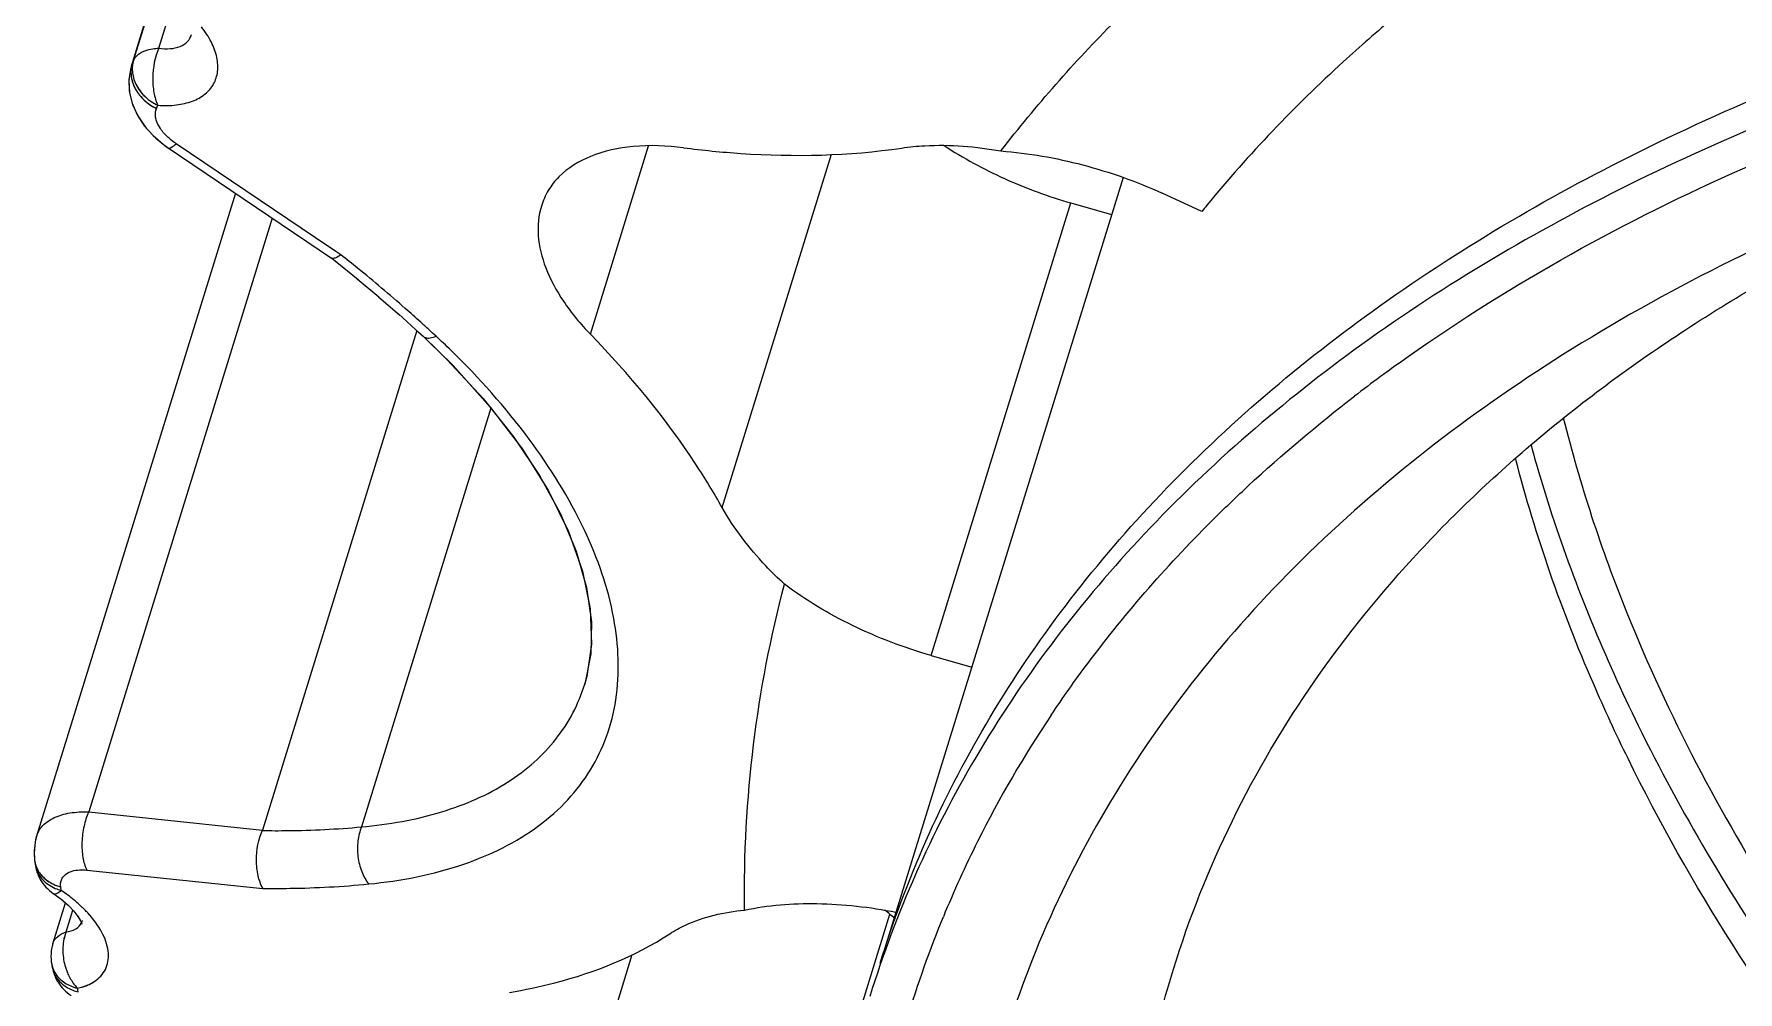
# Model space of a CAD drawing. Header units: millimetres. Extents: x 0 to 297, y 0 to 210.
# Drawn here: x 217.08 to 229.16, y 170.42 to 177.21 of the extents above; entities that cross this region are included whole.
import ezdxf

# ---------------------------------------------------------------- set-up
doc = ezdxf.new("R2010")
doc.units = ezdxf.units.MM
doc.header["$LTSCALE"] = 16.335
doc.layers.add('MEMBER', color=7, linetype='CONTINUOUS')

msp = doc.modelspace()

# ---------------------------------------------------------------- linework, layer by layer
at = {"layer": 'MEMBER', "color": 7, "linetype": 'Continuous'}
for p, q in [((217.7657, 176.9847), (219.634, 183.0306)), ((217.7592, 176.9612), (217.7482, 176.885)), ((217.7597, 176.9631), (217.7485, 176.8907)), ((217.7662, 176.9864), (217.7592, 176.9612)), ((217.7482, 176.885), (217.7525, 176.7993)), ((217.7485, 176.8907), (217.7512, 176.8089)), ((217.8155, 176.625), (217.8713, 176.5454)), ((217.8713, 176.5454), (217.9395, 176.4742)), ((217.9201, 176.4925), (217.9914, 176.4311)), ((217.9914, 176.4311), (218.027, 176.4057)), ((218.027, 176.4058), (219.1864, 175.6238)), ((224.8004, 176.1951), (223.0773, 170.6191)), ((218.5036, 176.0843), (217.0933, 171.5206)), ((224.431, 176.0151), (224.7193, 175.9326)), ((225.3594, 175.9547), (225.0768, 176.0844)), ((219.1855, 175.6245), (219.2278, 175.5909)), ((219.2113, 175.6041), (219.3755, 175.471)), ((219.3681, 175.4772), (219.5205, 175.3491)), ((219.5199, 175.3497), (219.6702, 175.2186)), ((219.6608, 175.227), (219.8154, 175.0871)), ((219.7912, 175.109), (218.696, 171.5649)), ((219.7982, 175.103), (219.8351, 175.0689)), ((219.8352, 175.0689), (220.0072, 174.9024)), ((219.8352, 175.0689), (220.0484, 174.8604)), ((221.0256, 172.8144), (220.9824, 172.6008)), ((223.4385, 172.8035), (223.7268, 172.721)), ((220.9824, 172.601), (220.9836, 172.6048)), ((217.0932, 171.5203), (217.0831, 171.4801)), ((217.0934, 171.5209), (217.0864, 171.4954)), ((217.0864, 171.4954), (217.0761, 171.4195)), ((217.0761, 171.4195), (217.0795, 171.3479)), ((217.0795, 171.3479), (217.083, 171.3221)), ((217.2088, 170.7583), (217.2982, 171.0475)), ((217.2125, 171.1141), (217.2126, 171.1141)), ((217.2125, 171.1141), (217.2222, 171.1075)), ((217.2125, 171.1141), (217.2687, 171.073)), ((217.2222, 171.1075), (217.2766, 171.0666)), ((217.2687, 171.073), (217.3178, 171.0305)), ((217.2766, 171.0666), (217.3227, 171.0258)), ((217.3178, 171.0305), (217.3574, 170.9893)), ((217.3227, 171.0258), (217.3583, 170.9882)), ((217.3574, 170.9893), (217.3867, 170.9521)), ((217.3862, 170.9527), (217.4037, 170.9248)), ((217.3867, 170.9521), (217.4057, 170.921)), ((217.4037, 170.9248), (217.4129, 170.9051)), ((217.4129, 170.9051), (217.4156, 170.8971)), ((217.201, 170.6123), (217.2062, 170.5854))]:
    msp.add_line(p, q, dxfattribs=at)
at = {"layer": 'MEMBER', "color": 9, "linetype": 'Continuous'}
for p, q in [((217.7815, 177.0248), (219.6498, 183.0706)), ((217.9602, 177.1134), (218.0568, 177.4258)), ((217.7657, 176.9847), (217.7662, 176.9862)), ((217.7662, 176.9862), (217.7722, 177.0025)), ((217.7722, 177.0025), (217.7815, 177.0248)), ((217.9442, 176.6859), (217.9535, 176.708)), ((219.0717, 175.7682), (218.0833, 176.4351)), ((221.0224, 175.0833), (221.4352, 176.4191)), ((221.9566, 173.8534), (222.7316, 176.3611)), ((223.4385, 172.8035), (224.431, 176.0151)), ((218.7658, 175.9074), (217.4635, 171.693)), ((219.2166, 175.6705), (219.0717, 175.7682)), ((219.2514, 175.6469), (219.2166, 175.6705)), ((220.3163, 174.5579), (219.3983, 171.5871)), ((217.4635, 171.693), (218.696, 171.5649)), ((217.4491, 171.2801), (218.6983, 171.1507)), ((217.268, 171.1361), (217.2645, 171.1614)), ((217.3031, 170.8413), (217.3509, 170.9961)), ((222.1743, 167.8188), (223.1472, 170.9669)), ((223.5123, 170.9162), (223.5258, 170.9492)), ((220.7537, 168.8513), (221.3189, 170.6803)), ((217.201, 170.6123), (217.201, 170.6122)), ((217.3885, 170.4158), (217.3833, 170.4421))]:
    msp.add_line(p, q, dxfattribs=at)
at = {"layer": 'MEMBER', "color": 7, "linetype": 'Continuous'}
for points in [[(217.7512, 176.8089), (217.7705, 176.7241), (217.8065, 176.641), (217.8573, 176.563), (217.9201, 176.4925)], [(217.7525, 176.7993), (217.7751, 176.711), (217.8155, 176.625)], [(217.9395, 176.4742), (218.0159, 176.4133), (218.027, 176.4057)], [(220.0072, 174.9024), (220.2607, 174.6279), (220.4787, 174.3534), (220.6618, 174.0797), (220.8097, 173.8088), (220.9209, 173.5434), (220.9947, 173.2858), (221.0295, 173.0413), (221.0256, 172.8144)], [(220.0484, 174.8604), (220.3145, 174.5641), (220.5397, 174.2677), (220.724, 173.9731), (220.8665, 173.6833), (220.9657, 173.4023), (221.0207, 173.1341), (221.0309, 172.8834)], [(221.0309, 172.8834), (220.9975, 172.6548), (220.9836, 172.6048)], [(217.0831, 171.4801), (217.0758, 171.4026), (217.0794, 171.3486)]]:
    msp.add_lwpolyline(points, dxfattribs=at)
at = {"layer": 'MEMBER', "color": 9, "linetype": 'Continuous'}
for centre, radius, start, end in [((218.0852, 177.0053), 0.3237, 218.11129, 227.3096), ((218.1022, 177.0239), 0.3489, 227.33209, 236.02936), ((218.0995, 177.0107), 0.36, 233.1247, 244.44156), ((218.1099, 177.0348), 0.3623, 235.97941, 244.41993), ((212.1305, 166.6187), 11.4985, 50.97227, 51.73567), ((212.3784, 166.9207), 11.1078, 48.70825, 50.98486), ((212.5913, 167.1641), 10.7845, 47.92303, 48.70468), ((212.6925, 167.2764), 10.6333, 47.49094, 47.92225), ((212.763, 167.3534), 10.5289, 47.12049, 47.49085), ((215.789, 170.6116), 6.0823, 45.7641, 47.12385), ((233.458, 165.5352), 11.4971, 126.45846, 127.60588), ((233.6066, 165.3345), 11.7468, 125.68748, 126.45976), ((231.0638, 167.8369), 8.1561, 146.14651, 153.43724), ((230.8143, 167.9626), 7.8767, 153.44347, 157.71784), ((217.2672, 171.3728), 0.1893, 187.56803, 196.57333), ((217.2714, 171.348), 0.1902, 187.85164, 200.93688), ((217.3436, 171.4556), 0.3045, 242.35714, 248.99923), ((217.3514, 171.4428), 0.3178, 246.68981, 254.78057), ((217.3481, 171.467), 0.3168, 248.98129, 254.70843), ((216.6191, 170.1725), 1.1617, 50.41336, 56.04522), ((217.3234, 170.9515), 0.1007, 333.14183, 339.56704), ((217.3201, 170.9528), 0.1041, 339.56361, 342.88305), ((216.8054, 170.378), 0.8842, 42.57367, 44.55659), ((217.7019, 170.7149), 0.4221, 183.68128, 191.25925), ((217.3831, 170.6479), 0.1856, 191.10282, 200.9157), ((217.3882, 170.6214), 0.1855, 191.18502, 201.09545), ((217.7047, 170.7152), 0.4249, 191.25121, 198.80624), ((217.4553, 170.7355), 0.3021, 246.74504, 251.18378), ((217.4635, 170.7182), 0.3116, 248.82767, 256.06856), ((217.4595, 170.7476), 0.3148, 251.18156, 256.00222)]:
    msp.add_arc(centre, radius, start, end, dxfattribs=at)
at = {"layer": 'MEMBER', "color": 7, "linetype": 'Continuous'}
for centre, radius, start, end in [((225.1714, 178.9161), 2.9846, 236.66083, 241.34053), ((225.2933, 179.141), 3.2405, 241.35641, 245.69983), ((225.3865, 179.3548), 3.4737, 245.74952, 254.03371), ((232.4509, 170.2197), 9.1203, 140.67574, 141.03677), ((217.3821, 171.3636), 0.3019, 187.77135, 197.61637), ((217.3857, 171.3646), 0.3056, 197.59456, 201.58742), ((217.3817, 171.363), 0.3013, 201.57139, 209.72316), ((217.3775, 171.3608), 0.2966, 209.75485, 236.1079), ((218.916, 165.4951), 6.9169, 52.2864, 52.67441), ((224.6836, 172.9541), 2.5119, 232.28929, 233.38113), ((224.6775, 172.9461), 2.5018, 232.288, 233.13547), ((217.4949, 170.6697), 0.2995, 162.83807, 191.05191), ((230.1156, 173.1296), 13.1577, 191.02934, 191.14872), ((217.5026, 170.6444), 0.3022, 191.09104, 200.07), ((217.5056, 170.6454), 0.3053, 200.05314, 203.95682), ((217.5019, 170.6436), 0.3013, 203.942, 211.89229), ((217.498, 170.6414), 0.2967, 211.92164, 237.46182)]:
    msp.add_arc(centre, radius, start, end, dxfattribs=at)
at = {"layer": 'MEMBER', "color": 9, "linetype": 'Continuous'}
for points, knots in [([(223.0773, 170.6191), (223.1684, 170.9137), (223.3863, 171.4953), (223.8158, 172.3292), (224.346, 173.1228), (225.1969, 174.1375), (226.5177, 175.2876), (228.4225, 176.4239), (230.6376, 177.3246), (233.1235, 177.9762), (235.8368, 178.3689), (237.7195, 178.4519), (238.6864, 178.4519)], [0, 0, 0, 0, 0.049676, 0.0998078, 0.1508305, 0.2031423, 0.3128344, 0.4310942, 0.5590225, 0.6968658, 0.8441903, 1, 1, 1, 1]), ([(226.7539, 174.8754), (227.4926, 175.406), (229.1751, 176.3439), (232.0299, 177.318), (235.2575, 177.9075), (237.5295, 178.0304), (238.7053, 178.0304)], [0, 0, 0, 0, 0.2175503, 0.457164, 0.7187146, 1, 1, 1, 1]), ([(217.9535, 176.708), (217.9974, 176.705), (218.0809, 176.7059), (218.1964, 176.7313), (218.29, 176.7814), (218.3548, 176.8557), (218.3839, 176.9493), (218.3761, 177.0533), (218.3349, 177.1617), (218.2898, 177.23), (218.2632, 177.2641)], [0, 0, 0, 0, 0.1497102, 0.282474, 0.3988712, 0.5046412, 0.6094408, 0.7233835, 0.8529686, 1, 1, 1, 1]), ([(217.9602, 177.1134), (217.9873, 177.1094), (218.0387, 177.1063), (218.1101, 177.1204), (218.1658, 177.1556), (218.1869, 177.1919), (218.1927, 177.2107)], [0, 0, 0, 0, 0.3000733, 0.559333, 0.7848904, 1, 1, 1, 1]), ([(217.7815, 177.0248), (217.7833, 177.0291), (217.7921, 177.0465), (217.8058, 177.0612), (217.8175, 177.0703)], [0, 0, 0, 0, 0.2398975, 1, 1, 1, 1]), ([(217.8455, 177.0877), (217.8507, 177.0903), (217.8739, 177.1005), (217.8987, 177.1066), (217.9178, 177.1096)], [0, 0, 0, 0, 0.2335912, 1, 1, 1, 1]), ([(217.9602, 177.1134), (217.9316, 177.0485), (217.9124, 176.9396), (217.9218, 176.8018), (217.9402, 176.7363), (217.9535, 176.708)], [0, 0, 0, 0, 0.5141464, 0.7740609, 1, 1, 1, 1]), ([(217.7815, 177.0248), (217.775, 177.0038), (217.771, 176.9739), (217.773, 176.9444), (217.7739, 176.9369)], [0, 0, 0, 0, 0.7446464, 1, 1, 1, 1]), ([(217.7704, 176.8837), (217.7744, 176.8684), (217.7818, 176.8482), (217.7914, 176.8292), (217.794, 176.8244)], [0, 0, 0, 0, 0.7453884, 1, 1, 1, 1]), ([(217.7704, 176.8837), (217.7731, 176.8735), (217.7867, 176.8321), (217.8106, 176.7944), (217.8324, 176.7697)], [0, 0, 0, 0, 0.2421826, 1, 1, 1, 1]), ([(217.7839, 176.8918), (217.7864, 176.8842), (217.7979, 176.8535), (217.8152, 176.825), (217.8305, 176.8055)], [0, 0, 0, 0, 0.2438807, 1, 1, 1, 1]), ([(217.7839, 176.8918), (217.7876, 176.8803), (217.8064, 176.8339), (217.8379, 176.7931), (217.8657, 176.7674)], [0, 0, 0, 0, 0.2414126, 1, 1, 1, 1]), ([(217.794, 176.8244), (217.7966, 176.8196), (217.8078, 176.8003), (217.8213, 176.7823), (217.8324, 176.7697)], [0, 0, 0, 0, 0.2459148, 1, 1, 1, 1]), ([(217.8324, 176.7697), (217.84, 176.7611), (217.8728, 176.7277), (217.9124, 176.7011), (217.9442, 176.6859)], [0, 0, 0, 0, 0.2465753, 1, 1, 1, 1]), ([(217.9363, 176.6416), (217.9362, 176.6455), (217.9365, 176.6606), (217.9399, 176.6756), (217.9442, 176.6859)], [0, 0, 0, 0, 0.2591979, 1, 1, 1, 1]), ([(217.9411, 176.6088), (217.9404, 176.6115), (217.9378, 176.6223), (217.9365, 176.6334), (217.9363, 176.6416)], [0, 0, 0, 0, 0.2592033, 1, 1, 1, 1]), ([(217.997, 176.5103), (217.9878, 176.5208), (217.9582, 176.5591), (217.9371, 176.6068), (217.9363, 176.6416)], [0, 0, 0, 0, 0.2860985, 1, 1, 1, 1]), ([(218.0833, 176.4351), (218.0781, 176.4386), (218.058, 176.4527), (218.0389, 176.4684), (218.0255, 176.4809)], [0, 0, 0, 0, 0.2550618, 1, 1, 1, 1]), ([(218.027, 176.4057), (218.0329, 176.4017), (218.0579, 176.4121), (218.0725, 176.4253), (218.0833, 176.4351)], [0, 0, 0, 0, 0.3301774, 1, 1, 1, 1]), ([(219.8351, 175.0688), (219.8397, 175.0646), (219.8555, 175.0559), (219.8888, 175.0558), (219.9138, 175.0634), (219.9275, 175.0688)], [0, 0, 0, 0, 0.1927942, 0.5421032, 1, 1, 1, 1]), ([(219.4493, 171.1819), (219.6778, 171.2044), (220.1032, 171.2855), (220.5798, 171.5179), (220.866, 171.7712), (221.0297, 171.9858), (221.1455, 172.2274), (221.2359, 172.5885), (221.2127, 173.1012), (220.9888, 173.7338), (220.5887, 174.3758), (220.2327, 174.774), (220.0321, 174.9694)], [0, 0, 0, 0, 0.1325764, 0.2479286, 0.300888, 0.3520395, 0.4027748, 0.4545376, 0.5657052, 0.6929624, 0.8382914, 1, 1, 1, 1]), ([(225.4565, 173.7846), (225.5327, 173.86), (225.8476, 174.1615), (226.1817, 174.4429), (226.4422, 174.6435)], [0, 0, 0, 0, 0.2458415, 1, 1, 1, 1]), ([(227.9236, 174.4904), (228.0401, 174.0195), (228.4392, 172.8105), (229.4369, 170.921), (230.4333, 169.61), (230.9954, 168.9637)], [0, 0, 0, 0, 0.2283011, 0.5968943, 1, 1, 1, 1]), ([(228.3826, 172.0715), (228.2964, 172.247), (227.9789, 172.9336), (227.7266, 173.6511), (227.5865, 174.1942)], [0, 0, 0, 0, 0.2585503, 1, 1, 1, 1]), ([(224.2905, 172.3805), (224.3736, 172.5046), (224.7257, 173.0017), (225.1298, 173.4614), (225.4565, 173.7846)], [0, 0, 0, 0, 0.2453799, 1, 1, 1, 1]), ([(219.3983, 171.5871), (219.5911, 171.6042), (219.9523, 171.6669), (220.3642, 171.8441), (220.6249, 172.0389), (220.7821, 172.2048), (220.9042, 172.3928), (220.9606, 172.5304), (220.9824, 172.601)], [0, 0, 0, 0, 0.2909494, 0.5471026, 0.6649142, 0.7780439, 0.8888639, 1, 1, 1, 1]), ([(230.6778, 168.6824), (230.4413, 168.9543), (229.5736, 170.0095), (228.8258, 171.1682), (228.3826, 172.0715)], [0, 0, 0, 0, 0.2636831, 1, 1, 1, 1]), ([(217.0933, 171.5206), (217.102, 171.5487), (217.1359, 171.6043), (217.2224, 171.6606), (217.3354, 171.6915), (217.419, 171.6949), (217.4635, 171.693)], [0, 0, 0, 0, 0.2028423, 0.4288248, 0.6939808, 1, 1, 1, 1]), ([(217.4635, 171.693), (217.4485, 171.6609), (217.4261, 171.5902), (217.4121, 171.4805), (217.4178, 171.3744), (217.4356, 171.3081), (217.4491, 171.2801)], [0, 0, 0, 0, 0.250919, 0.5209495, 0.7796802, 1, 1, 1, 1]), ([(218.6948, 171.561), (218.755, 171.5601), (218.9897, 171.5596), (219.2245, 171.5709), (219.3983, 171.5871)], [0, 0, 0, 0, 0.2564671, 1, 1, 1, 1]), ([(219.3983, 171.5871), (219.3849, 171.5554), (219.3681, 171.4848), (219.369, 171.3758), (219.3949, 171.2709), (219.4286, 171.2081), (219.4493, 171.1819)], [0, 0, 0, 0, 0.2429437, 0.5046652, 0.7638314, 1, 1, 1, 1]), ([(217.0796, 171.3479), (217.0825, 171.3264), (217.0915, 171.298), (217.1062, 171.2729), (217.1103, 171.2667)], [0, 0, 0, 0, 0.7455084, 1, 1, 1, 1]), ([(217.1103, 171.2667), (217.113, 171.2626), (217.1246, 171.2462), (217.1385, 171.2315), (217.1498, 171.2215)], [0, 0, 0, 0, 0.2454127, 1, 1, 1, 1]), ([(217.1103, 171.2667), (217.1157, 171.2584), (217.1407, 171.2257), (217.1747, 171.2003), (217.2023, 171.1858)], [0, 0, 0, 0, 0.2405339, 1, 1, 1, 1]), ([(217.3188, 171.2627), (217.3274, 171.267), (217.3689, 171.2828), (217.4147, 171.2837), (217.4491, 171.2801)], [0, 0, 0, 0, 0.2181553, 1, 1, 1, 1]), ([(217.1137, 171.2415), (217.12, 171.2318), (217.1499, 171.1935), (217.1919, 171.1655), (217.2257, 171.1509)], [0, 0, 0, 0, 0.2392779, 1, 1, 1, 1]), ([(217.1498, 171.2215), (217.1537, 171.2181), (217.1701, 171.2046), (217.1882, 171.1932), (217.2023, 171.1858)], [0, 0, 0, 0, 0.2449325, 1, 1, 1, 1]), ([(217.2645, 171.1614), (217.2639, 171.1663), (217.2624, 171.185), (217.2662, 171.2043), (217.272, 171.2168)], [0, 0, 0, 0, 0.2652596, 1, 1, 1, 1]), ([(217.272, 171.2168), (217.2743, 171.2216), (217.2855, 171.2407), (217.3038, 171.2551), (217.3188, 171.2627)], [0, 0, 0, 0, 0.2394328, 1, 1, 1, 1]), ([(218.6983, 171.1507), (218.7626, 171.15), (219.0132, 171.1504), (219.2639, 171.1637), (219.4493, 171.1819)], [0, 0, 0, 0, 0.2565624, 1, 1, 1, 1]), ([(217.2126, 171.1141), (217.2186, 171.1101), (217.2423, 171.1155), (217.2576, 171.1278), (217.268, 171.1361)], [0, 0, 0, 0, 0.3510795, 1, 1, 1, 1]), ([(217.4354, 170.9983), (217.4295, 171.0043), (217.4051, 171.0284), (217.3794, 171.0513), (217.3594, 171.0678)], [0, 0, 0, 0, 0.2445767, 1, 1, 1, 1]), ([(217.3031, 170.8413), (217.3267, 170.8443), (217.3706, 170.8554), (217.4041, 170.8881), (217.4132, 170.9061)], [0, 0, 0, 0, 0.5423097, 1, 1, 1, 1]), ([(217.5165, 170.4991), (217.5471, 170.5219), (217.5997, 170.5853), (217.6102, 170.7151), (217.5579, 170.851), (217.4948, 170.9344), (217.4565, 170.9762)], [0, 0, 0, 0, 0.2109, 0.4274877, 0.686794, 1, 1, 1, 1]), ([(223.5942, 164.4851), (223.3908, 165.0333), (223.0727, 166.1313), (222.8888, 167.7988), (223.0191, 169.4107), (223.3162, 170.4313), (223.5123, 170.9162)], [0, 0, 0, 0, 0.2667682, 0.5189294, 0.7613416, 1, 1, 1, 1]), ([(217.2088, 170.7583), (217.2146, 170.7772), (217.2411, 170.8144), (217.281, 170.8339), (217.3031, 170.8413)], [0, 0, 0, 0, 0.458026, 1, 1, 1, 1]), ([(217.3031, 170.8413), (217.2985, 170.8299), (217.2823, 170.7804), (217.2782, 170.7273), (217.2807, 170.6878)], [0, 0, 0, 0, 0.2370208, 1, 1, 1, 1]), ([(217.3031, 170.8413), (217.3016, 170.8376), (217.2957, 170.822), (217.2912, 170.806), (217.2885, 170.7937)], [0, 0, 0, 0, 0.2439694, 1, 1, 1, 1]), ([(217.201, 170.6122), (217.2028, 170.6027), (217.2134, 170.5646), (217.2364, 170.5305), (217.2576, 170.5097)], [0, 0, 0, 0, 0.2460336, 1, 1, 1, 1]), ([(217.3025, 170.5783), (217.3055, 170.5695), (217.3183, 170.5356), (217.3357, 170.5033), (217.3512, 170.4812)], [0, 0, 0, 0, 0.2556878, 1, 1, 1, 1]), ([(217.2349, 170.5168), (217.2414, 170.507), (217.2723, 170.4684), (217.316, 170.4412), (217.3509, 170.4276)], [0, 0, 0, 0, 0.2386663, 1, 1, 1, 1]), ([(217.3833, 170.4421), (217.3961, 170.4449), (217.443, 170.4572), (217.4881, 170.478), (217.5165, 170.4991)], [0, 0, 0, 0, 0.270278, 1, 1, 1, 1]), ([(217.3833, 170.4421), (217.3899, 170.4435), (217.4151, 170.4496), (217.4399, 170.4579), (217.4575, 170.4656)], [0, 0, 0, 0, 0.2599286, 1, 1, 1, 1]), ([(217.4575, 170.4656), (217.4629, 170.4679), (217.4835, 170.4774), (217.5031, 170.4891), (217.5165, 170.4991)], [0, 0, 0, 0, 0.2595676, 1, 1, 1, 1])]:
    msp.add_open_spline(points, degree=3, knots=knots, dxfattribs=at)
at = {"layer": 'MEMBER', "color": 7, "linetype": 'Continuous'}
for points, knots in [([(238.6138, 178.2169), (237.6468, 178.2169), (235.7642, 178.1339), (233.0508, 177.7412), (230.5649, 177.0896), (228.35, 176.189), (226.4448, 175.0521), (224.8853, 173.6952), (223.8913, 172.3825), (223.3138, 171.2603), (223.0957, 170.6787), (223.0047, 170.3841)], [0, 0, 0, 0, 0.1558352, 0.3031791, 0.4410449, 0.5689921, 0.6872702, 0.796979, 0.9001772, 0.9503164, 1, 1, 1, 1]), ([(223.9345, 176.384), (224.1841, 176.7069), (224.7361, 177.3329), (225.3579, 177.8888), (225.6886, 178.1541)], [0, 0, 0, 0, 0.4904908, 1, 1, 1, 1]), ([(226.7269, 177.3346), (226.6032, 177.2315), (226.1291, 176.818), (225.6922, 176.3613), (225.3957, 175.9993)], [0, 0, 0, 0, 0.2560154, 1, 1, 1, 1]), ([(232.9208, 176.9448), (232.0035, 176.729), (230.2716, 176.1997), (227.9402, 175.0461), (226.3293, 173.8036), (225.3128, 172.676), (224.6947, 171.7861), (224.2109, 170.8415), (223.865, 169.8484), (223.6594, 168.8139), (223.5955, 167.7451), (223.6731, 166.6493), (223.97, 165.1313), (224.3967, 164.019), (224.7504, 163.2982)], [0, 0, 0, 0, 0.1504351, 0.2878287, 0.4132339, 0.4723384, 0.529625, 0.5856999, 0.6412395, 0.6969544, 0.7535437, 0.8116488, 0.8718371, 1, 1, 1, 1]), ([(225.1576, 170.577), (225.2692, 170.9381), (225.5523, 171.6495), (226.1439, 172.6498), (226.8983, 173.5786), (227.8079, 174.4284), (228.8649, 175.1929), (230.5002, 176.1145), (231.8607, 176.6227), (232.8078, 176.8947)], [0, 0, 0, 0, 0.1097187, 0.2212208, 0.3361497, 0.4559042, 0.5815795, 0.713943, 1, 1, 1, 1]), ([(221.6832, 176.4066), (221.5647, 176.4219), (221.3398, 176.4303), (221.0308, 176.3665), (220.8256, 176.2414), (220.7196, 176.1067), (220.686, 176.0315), (220.6741, 175.9929)], [0, 0, 0, 0, 0.3040579, 0.5676996, 0.7930325, 0.8971906, 1, 1, 1, 1]), ([(221.6832, 176.4066), (221.8183, 176.3892), (222.3323, 176.3381), (222.8543, 176.349), (223.2306, 176.4048)], [0, 0, 0, 0, 0.2636712, 1, 1, 1, 1]), ([(223.2306, 176.4048), (223.285, 176.4128), (223.5195, 176.4357), (223.7569, 176.4159), (223.9345, 176.384)], [0, 0, 0, 0, 0.2334438, 1, 1, 1, 1]), ([(223.9345, 176.384), (224.13, 176.3688), (224.5215, 176.3004), (224.8958, 176.1673), (225.0768, 176.0844)], [0, 0, 0, 0, 0.4961979, 1, 1, 1, 1]), ([(220.6741, 175.9929), (220.6534, 175.9261), (220.6399, 175.774), (220.6996, 175.5401), (220.8299, 175.3025), (220.9524, 175.1555), (221.0224, 175.0833)], [0, 0, 0, 0, 0.2065166, 0.4382975, 0.7032088, 1, 1, 1, 1]), ([(219.2514, 175.6469), (219.2392, 175.6378), (219.2208, 175.6244), (219.1935, 175.6191), (219.1864, 175.6238)], [0, 0, 0, 0, 0.6434896, 1, 1, 1, 1]), ([(221.9566, 173.8534), (221.8975, 173.9593), (221.6286, 174.3997), (221.297, 174.8002), (221.0224, 175.0833)], [0, 0, 0, 0, 0.2352551, 1, 1, 1, 1]), ([(227.6943, 174.2968), (227.7396, 174.1304), (227.9445, 173.4495), (228.218, 172.7899), (228.4552, 172.3065)], [0, 0, 0, 0, 0.242544, 1, 1, 1, 1]), ([(222.3992, 173.3093), (222.3532, 173.3516), (222.1862, 173.5157), (222.0403, 173.7033), (221.9566, 173.8534)], [0, 0, 0, 0, 0.2666056, 1, 1, 1, 1]), ([(222.1147, 170.9966), (222.1106, 171.389), (222.1526, 172.1689), (222.3001, 172.9362), (222.3992, 173.3093)], [0, 0, 0, 0, 0.5040197, 1, 1, 1, 1]), ([(223.4385, 172.8035), (223.2476, 172.8581), (222.884, 172.9961), (222.5494, 173.1958), (222.3992, 173.3093)], [0, 0, 0, 0, 0.5132924, 1, 1, 1, 1]), ([(228.4552, 172.3065), (228.7572, 171.6912), (229.4875, 170.4625), (230.3729, 169.3429), (230.8621, 168.7901)], [0, 0, 0, 0, 0.4814732, 1, 1, 1, 1]), ([(218.6983, 171.1507), (218.6826, 171.1785), (218.6605, 171.2448), (218.6464, 171.386), (218.6658, 171.4986), (218.696, 171.5649)], [0, 0, 0, 0, 0.2253329, 0.4849724, 1, 1, 1, 1]), ([(222.1147, 170.9966), (222.2826, 171.0317), (222.6449, 171.0595), (223.0044, 171.0184), (223.1892, 170.9818)], [0, 0, 0, 0, 0.4766935, 1, 1, 1, 1]), ([(221.5845, 170.8284), (221.6199, 170.8516), (221.7841, 170.9412), (221.9712, 170.9826), (222.1147, 170.9966)], [0, 0, 0, 0, 0.2267529, 1, 1, 1, 1]), ([(220.4478, 170.4122), (220.5558, 170.4304), (220.9519, 170.5133), (221.3373, 170.6666), (221.5845, 170.8284)], [0, 0, 0, 0, 0.2706044, 1, 1, 1, 1]), ([(225.9135, 164.0815), (225.6467, 164.6253), (225.204, 165.7167), (224.8373, 167.3954), (224.8017, 169.0304), (225.0037, 170.079), (225.1576, 170.577)], [0, 0, 0, 0, 0.2715737, 0.525534, 0.7663013, 1, 1, 1, 1])]:
    msp.add_open_spline(points, degree=3, knots=knots, dxfattribs=at)
at = {"layer": 'MEMBER', "color": 9, "linetype": 'Continuous'}
for points in [[(217.8175, 177.0703), (217.8261, 177.0771), (217.8356, 177.0828), (217.8455, 177.0877)], [(217.9178, 177.1096), (217.9318, 177.1117), (217.946, 177.113), (217.9602, 177.1134)], [(217.7631, 176.9442), (217.7628, 176.9239), (217.7654, 176.9034), (217.7704, 176.8837)], [(217.7722, 177.0025), (217.7663, 176.9837), (217.7634, 176.9639), (217.7631, 176.9442)], [(217.7739, 176.9369), (217.7758, 176.9216), (217.7792, 176.9065), (217.7839, 176.8918)], [(217.8324, 176.7697), (217.8477, 176.7523), (217.865, 176.7366), (217.8835, 176.7227)], [(217.8657, 176.7674), (217.8916, 176.7434), (217.9216, 176.7233), (217.9535, 176.708)], [(217.9363, 176.6416), (217.9361, 176.6489), (217.9366, 176.6563), (217.9378, 176.6636)], [(217.9378, 176.6636), (217.9391, 176.6712), (217.9412, 176.6788), (217.9442, 176.6859)], [(218.0255, 176.4809), (218.0155, 176.4902), (218.0059, 176.5), (217.997, 176.5103)], [(217.0858, 171.3188), (217.0913, 171.3004), (217.0997, 171.2827), (217.1103, 171.2667)], [(217.0938, 171.2801), (217.099, 171.2666), (217.1057, 171.2536), (217.1137, 171.2415)], [(217.2645, 171.1614), (217.2632, 171.1715), (217.2631, 171.1818), (217.2646, 171.1919)], [(217.2646, 171.1919), (217.2658, 171.2005), (217.2683, 171.2089), (217.272, 171.2168)], [(217.3006, 171.2514), (217.3063, 171.2557), (217.3124, 171.2594), (217.3188, 171.2627)], [(217.2151, 170.5546), (217.2203, 170.5414), (217.2269, 170.5286), (217.2349, 170.5168)], [(217.2349, 170.5168), (217.243, 170.5045), (217.2526, 170.4932), (217.2631, 170.4829)], [(217.2576, 170.5097), (217.2686, 170.4989), (217.2808, 170.4892), (217.2936, 170.4807)], [(217.2936, 170.4807), (217.307, 170.4719), (217.3213, 170.4643), (217.3361, 170.458)], [(217.3512, 170.4812), (217.3609, 170.4674), (217.3716, 170.4542), (217.3833, 170.4421)]]:
    msp.add_open_spline(points, degree=3, dxfattribs=at)

doc.saveas('drawing.dxf')
